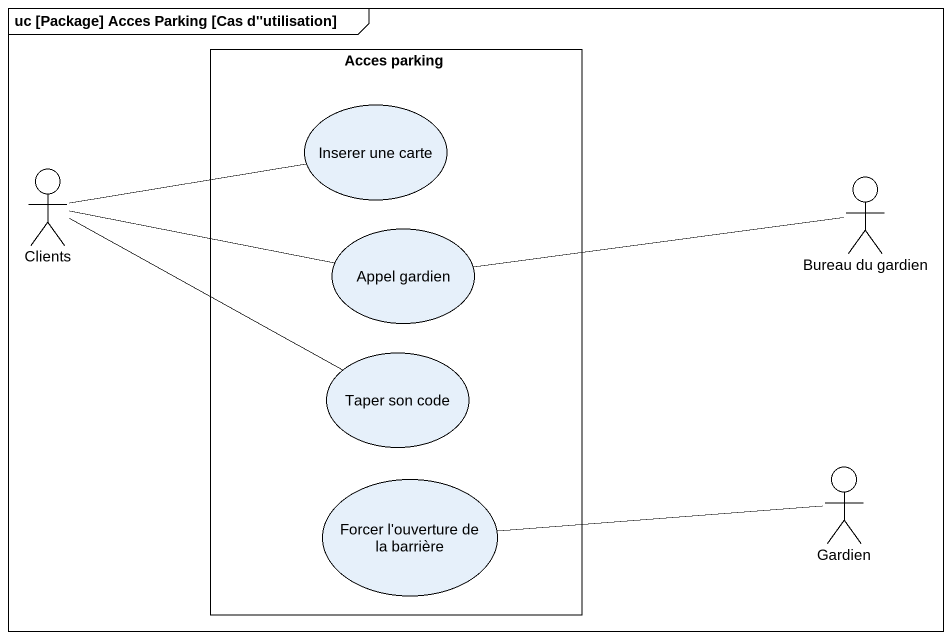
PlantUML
@startuml
mainframe uc [Package] Acces Parking [Cas d''utilisation]
rectangle "Acces parking" as Acces_parking {
  usecase "Inserer une carte" as Inserer_une_carte
  usecase "Appel gardien" as Appel_gardien
  usecase "Taper son code" as Taper_son_code
  usecase "Forcer l'ouverture de la barrière" as Forcer_l_ouverture_de_la
}
actor Clients
actor "Bureau du gardien" as Bureau_du_gardien
actor Gardien
Clients -right- Inserer_une_carte
Clients -right- Appel_gardien
Clients -right- Taper_son_code
Appel_gardien -right- Bureau_du_gardien
Gardien -left- Forcer_l_ouverture_de_la
@enduml
